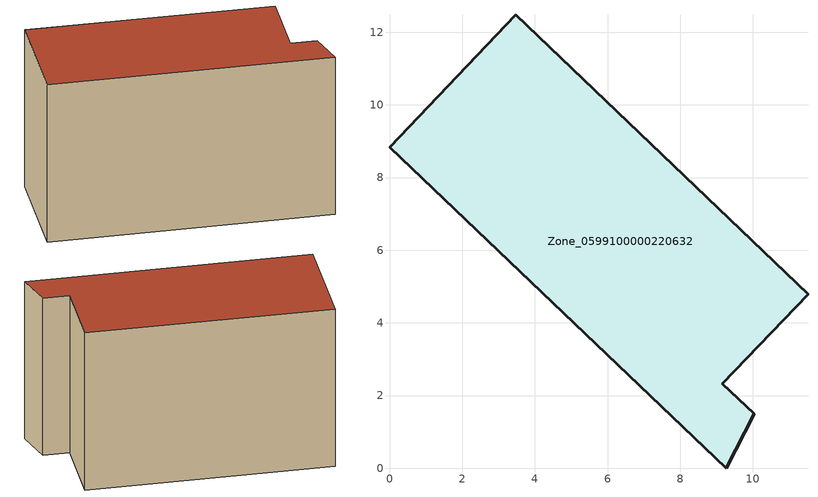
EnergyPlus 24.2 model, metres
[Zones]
Zone_0599100000220632
 floor ground (C_G): 0,8.84 3.47,12.48 11.52,4.79 9.16,2.33 10.03,1.5 9.27,0 z1.63
 wall outside (C_F): 3.47,12.48 0,8.84 9.27,0 10.03,1.5 9.16,2.33 11.52,4.79 3.47,12.48 z1.63:9.46
 roof outside (C_R): 0,8.84 9.27,0 10.03,1.5 9.16,2.33 11.52,4.79 3.47,12.48 z9.46
[BUILDING]
Pand.0599100000220632: North Axis=0; Terrain=City; Loads Convergence Tolerance Value=0.04; Temperature Convergence Tolerance Value=0.4; Solar Distribution=FullExterior; Maximum Number of Warmup Days=25; Minimum Number of Warmup Days=1
[Site:Location]
Rotterdam.The.Hague.AP_ZH_NLD Design_Conditions: Latitude=51.96; Longitude=4.45; Time Zone=1; Elevation=-4.5
[SITE:GROUNDTEMPERATURE:BUILDINGSURFACE]
18, 18, 18, 18, 18, 18, 18, 18, 18, 18, 18, 18
[MATERIAL] Thermal Absorptance=0.9; Solar Absorptance=0.7; Visible Absorptance=0.7
Name | Roughness | Thickness | Conductivity | Density | Specific Heat
G.TI.1975-1991 | MediumSmooth | 0.15 | 0.288461 | 540 | 1210
F.TI.1975-1991 | Rough | 0.3 | 0.230769 | 1920 | 840
R.TI.1975-1991 | MediumRough | 0.2 | 0.153846 | 1500 | 1000
[CONSTRUCTION]
C_G: G.TI.1975-1991
C_F: F.TI.1975-1991
C_R: R.TI.1975-1991
[ZONE]
Zone_0599100000220632: Type=1; Multiplier=1; Ceiling Height=Autocalculate; Volume=Autocalculate; Floor Area=autocalculate; Part of Total Floor Area=Yes
[ZONEINFILTRATION:DESIGNFLOWRATE]
Infil_Zone_0599100000220632: Zone or ZoneList or Space or SpaceList=Zone_0599100000220632; Schedule=AlwaysOn; Design Flow Rate Calculation Method=Flow/Area; Flow Rate per Floor Area=0.003; Constant Term Coefficient=1; Temperature Term Coefficient=0; Velocity Term Coefficient=0; Velocity Squared Term Coefficient=0
[HVACTEMPLATE:ZONE:IDEALLOADSAIRSYSTEM]
Zone_0599100000220632: Maximum Heating Supply Air Temperature=50; Minimum Cooling Supply Air Temperature=13; Maximum Heating Supply Air Humidity Ratio=0.0156; Minimum Cooling Supply Air Humidity Ratio=0.0077; Heating Limit=NoLimit; Cooling Limit=NoLimit; Dehumidification Control Type=ConstantSensibleHeatRatio; Cooling Sensible Heat Ratio=0.7; Dehumidification Setpoint=60; Humidification Control Type=None; Humidification Setpoint=30; Outdoor Air Method=None; Outdoor Air Flow Rate per Person=0.00944; Outdoor Air Flow Rate per Zone Floor Area=0; Outdoor Air Flow Rate per Zone=0; Demand Controlled Ventilation Type=None; Outdoor Air Economizer Type=NoEconomizer; Heat Recovery Type=None; Sensible Heat Recovery Effectiveness=0.7; Latent Heat Recovery Effectiveness=0.65
[ZONECONTROL:THERMOSTAT]
ThermostatControl_Zone_0599100000220632: Zone or ZoneList=Zone_0599100000220632; Control Type Schedule=DualSetpointControlType; Control 1=Thermostat_Zone_0599100000220632; Temperature Difference Between Cutout And Setpoint=0
[THERMOSTATSETPOINT:DUALSETPOINT]
Thermostat_Zone_0599100000220632: Heating Setpoint Temperature Schedule=HeatingSetpoint_Zone_0599100000220632; Cooling Setpoint Temperature Schedule=CoolingSetpoint_Zone_0599100000220632
[SCHEDULE:COMPACT]
HeatingSetpoint_Zone_0599100000220632: Through: 12/31, For: AllDays, Until: 24:00, 21
CoolingSetpoint_Zone_0599100000220632: Through: 12/31, For: AllDays, Until: 24:00, 24
DualSetpointControlType: Through: 12/31, For: AllDays, Until: 24:00, 4
AlwaysOn: Through: 12/31, For: AllDays, Until: 24:00, 1
